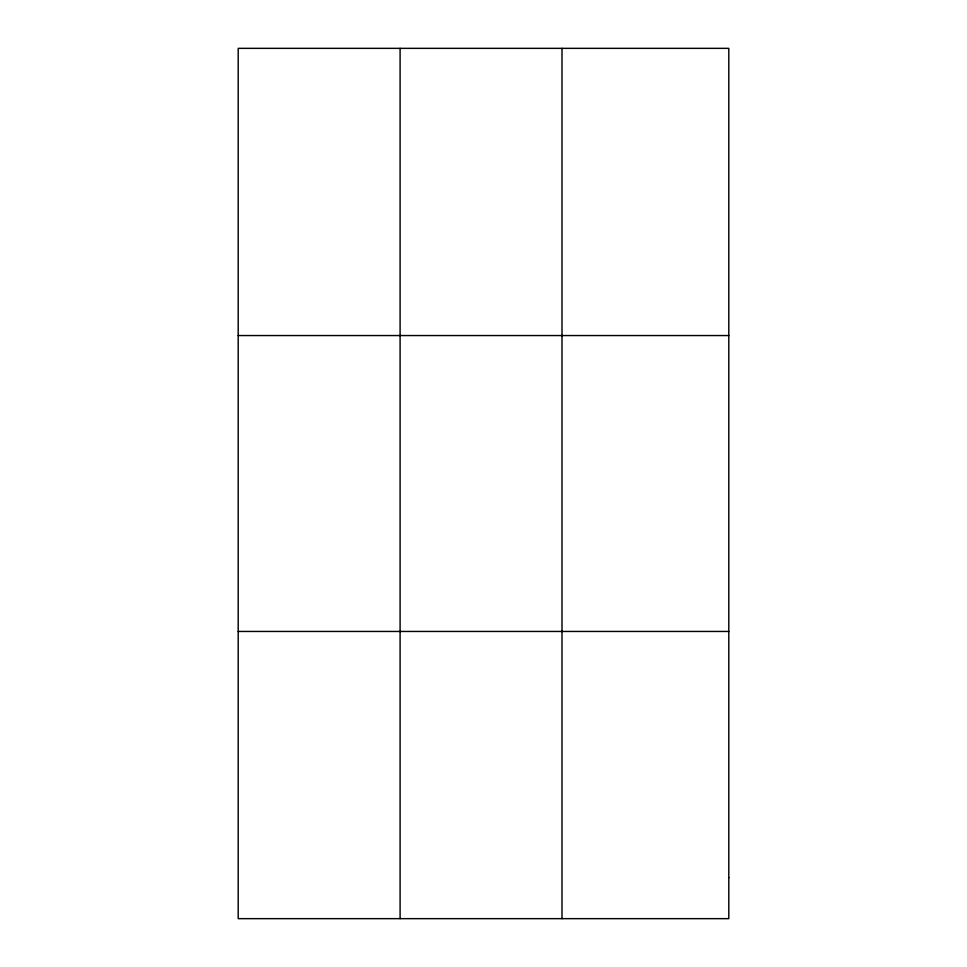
<?xml version="1.0" encoding="UTF-8"?>
<svg xmlns="http://www.w3.org/2000/svg" width="967" height="967" viewBox="0 0 967 967"><rect width="100%" height="100%" fill="white"/><g stroke="black" fill="none" stroke-linecap="round" stroke-linejoin="round"><path stroke-width="1.45" d="M400.096 918.65L400.096 48.35M561.996 918.65L561.996 48.35M238.196 335.549L728.804 335.549M238.196 631.451L728.804 631.451M728.804 877.625L728.804 918.65L238.196 918.65L238.196 48.35L728.804 48.35L728.804 877.625"/></g></svg>
